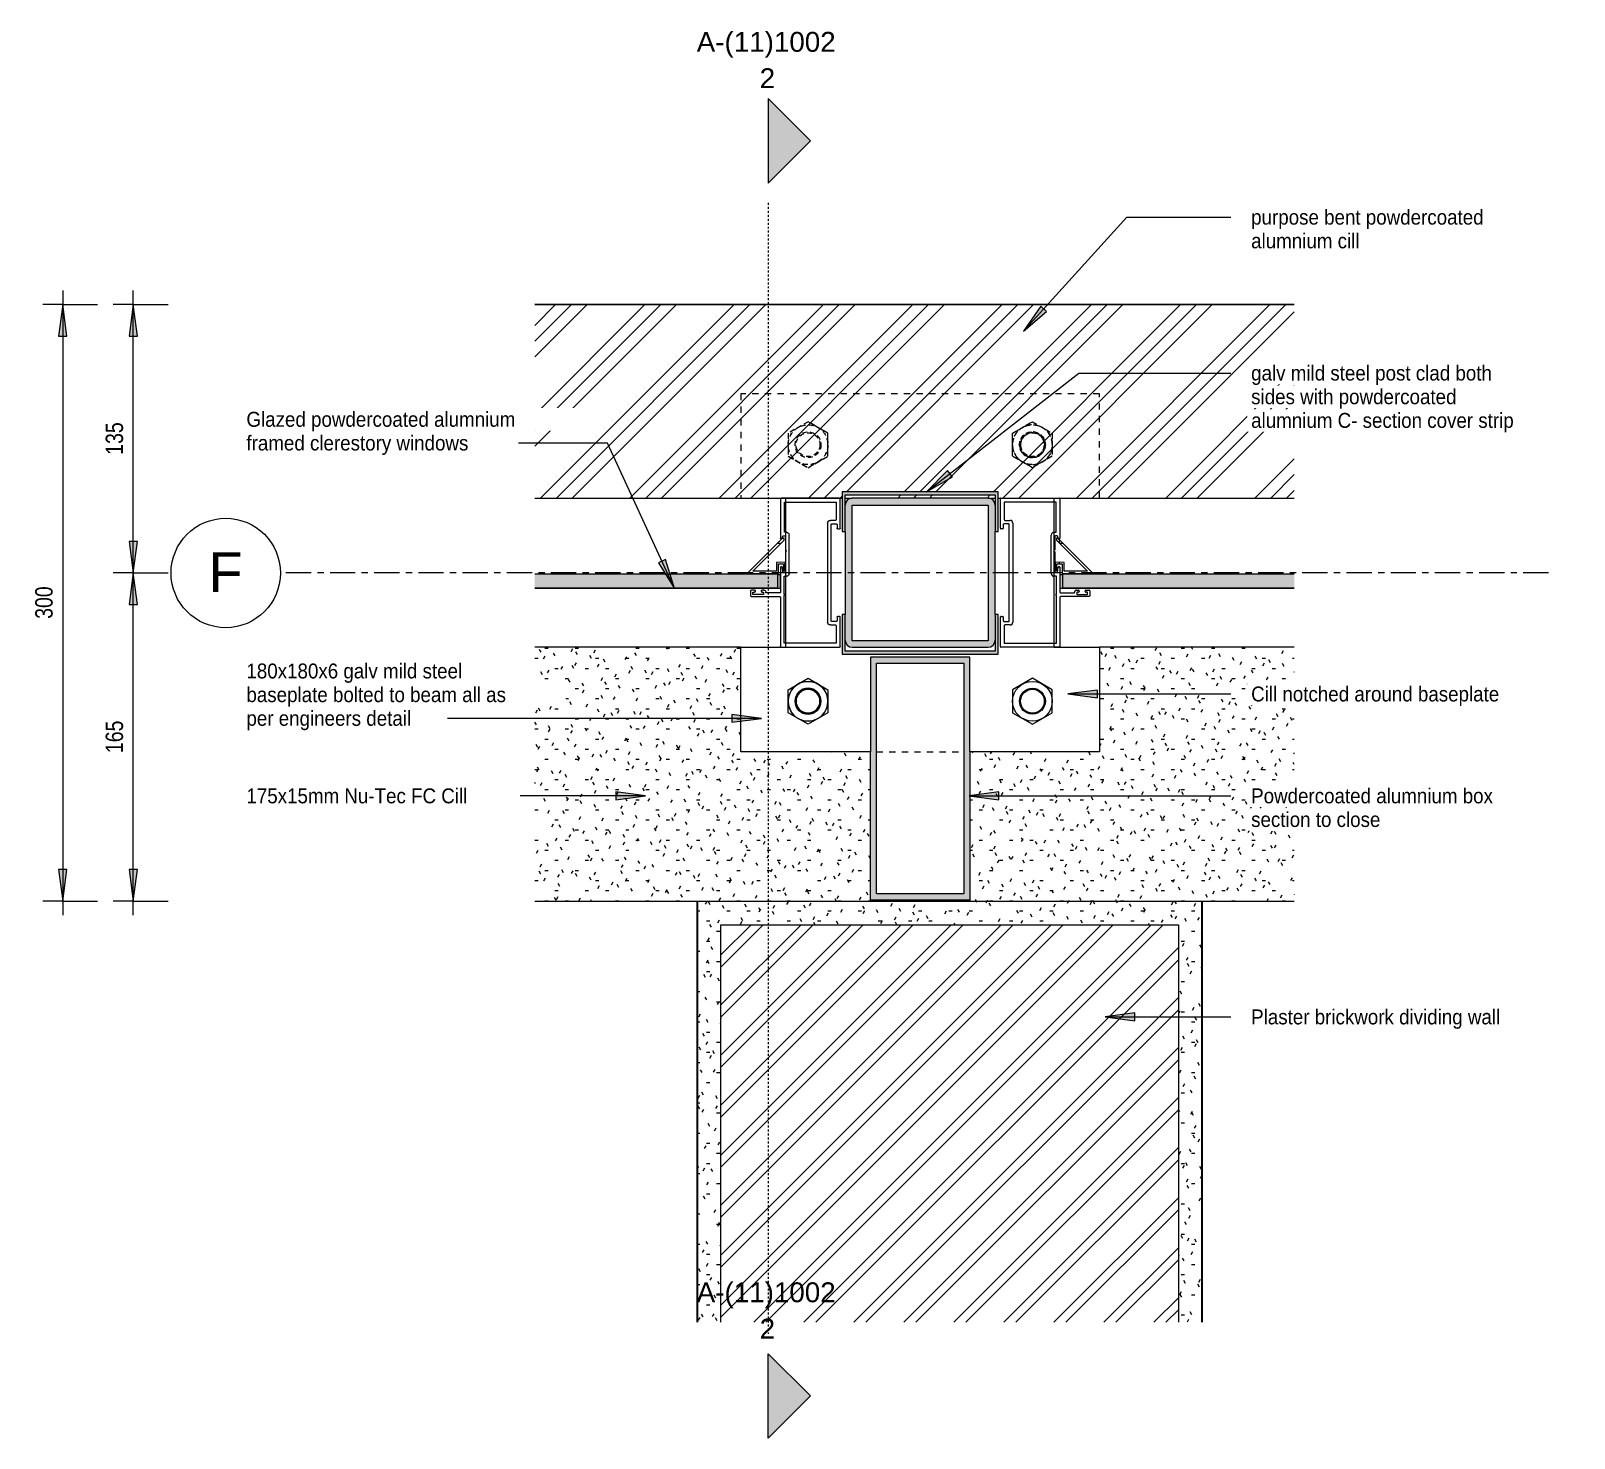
# Model space of a CAD drawing. Header units: millimetres. Extents: x -38576 to 20330, y -28812 to 13605.
# Drawn here: x 9585 to 10361, y 461 to 1169 of the extents above; entities that cross this region are included whole.
import ezdxf

# ---------------------------------------------------------------- set-up
doc = ezdxf.new("R2010")
doc.units = ezdxf.units.MM
for name, pattern in [('1000 Dashed', [2, 1, -1]), ('2_ Dash - Stage 2', [3.9688, 2.3813, -1.5875]), ('Aligning Line 1_8_', [6.35, 3.175, -3.175]), ('Grid Line', [22.225, 12.7, -3.175, 3.175, -3.175])]:
    doc.linetypes.add(name, pattern=pattern)
for name, color, linetype, lineweight in [('A-ANNO-DIMS', 211, 'Continuous', 5), ('A-ANNO-DIMS-5', 211, 'Continuous', 5), ('A-DETL-GENF', 92, 'Continuous', 5), ('A-DETL-MEDM', 33, 'Continuous', 35), ('A-DETL-THIN', 151, 'Continuous', 5), ('A-GLAZ', 151, 'Continuous', 9), ('A-GLAZ-CWMG', 51, 'Continuous', 5), ('A-WALL-PATT', 111, 'Continuous', 35), ('G-ANNO-SYMB', 111, 'Continuous', 5), ('G-ANNO-TEXT', 231, 'Continuous', 5), ('G-IMPT', 8, 'Continuous', 18), ('I-WALL', 2, 'Continuous', 9), ('S-GRID', 1, 'Continuous', 5), ('S-GRID-IDEN', 1, 'Continuous', 5)]:
    doc.layers.add(name, color=color, linetype=linetype, lineweight=lineweight)
doc.styles.add('Arial_10', font='arial.ttf', dxfattribs={"width": 0.9, "height": 7.5})
doc.styles.add('Arial_12', font='arial.ttf', dxfattribs={"width": 0.8, "height": 8.75})
doc.styles.add('Arial_14', font='arial.ttf', dxfattribs={"height": 10})
doc.styles.add('Arial_8', font='arial.ttf', dxfattribs={"height": 20})
doc.dimstyles.new('SVA_Arc_Length-1_8mm_BLUE_Arrow_1', dxfattribs={"dimscale": 304.8, "dimtxt": 8.92727, "dimasz": 0.052083, "dimexe": 0.032808, "dimexo": 0.0625, "dimgap": 0.008202, "dimtad": 1, "dimdec": 0, "dimrnd": 5, "dimzin": 0, "dimdsep": 46, "dimtxsty": 'Arial_12', "dimsah": 1, "dimcen": 0.09, "dimdle": 0.022966, "dimazin": 0, "dimtfac": 1, "dimtdec": 4, "dimtix": 1, "dimtmove": 0, "dimatfit": 3, "dimfxl": 0.057415, "dimfxlon": 1, "dimtvp": 1, "dimtfill": 1, "dimtolj": 1, "dimtzin": 0, "dimarcsym": 2})
pattern_1 = [(0, (20140.6963, 0), (20.32, 5.08), [1.676, -13.564, 1.676, -13.564, -81.28]), (0, (20140.6963, 0), (20.32, 5.08), [-30.48, 1.676, -28.804, 1.676, -13.564, -35.56]), (0, (20140.6963, 0), (20.32, 5.08), [-76.2, 1.676, -8.484, 1.676, -23.724]), (120, (20148.3163, 2.54), (-14.559409, 15.0576362), [1.676, -13.564, 1.676, -13.564, -81.28]), (120, (20148.3163, 2.54), (-14.559409, 15.0576362), [-30.48, 1.676, -28.804, 1.676, -13.564, -35.56]), (120, (20148.3163, 2.54), (-14.559409, 15.0576362), [-76.2, 1.676, -8.484, 1.676, -23.724]), (240, (20150.8563, 12.7), (-5.760591, -20.1376362), [1.676, -13.564, 1.676, -13.564, -81.28]), (240, (20150.8563, 12.7), (-5.760591, -20.1376362), [-30.48, 1.676, -28.804, 1.676, -13.564, -35.56]), (240, (20150.8563, 12.7), (-5.760591, -20.1376362), [-76.2, 1.676, -8.484, 1.676, -23.724])]

# ---------------------------------------------------------------- blocks, each defined once
blk = doc.blocks.new('Rectangular Mullion - 30x75-1463165-Clerestory - Window Plan')
at = {"layer": 'A-GLAZ-CWMG', "lineweight": 18}
for p, q in [((-10302.23, 934), (-10176.06, 934)), ((-10176.06, 934), (-10176.06, 859)), ((-10198.56, 859), (-10176.06, 859))]:
    blk.add_line(p, q, dxfattribs=at)
blk = doc.blocks.new('Rectangular Mullion - 30x75-V94-Clerestory - Window Plan')
at = {"layer": 'A-GLAZ-CWMG', "lineweight": 18}
for p, q in [((-10041.06, 859), (-10041.06, 934)), ((-10041.06, 934), (-9920.33, 934)), ((-10041.06, 859), (-10018.21, 859))]:
    blk.add_line(p, q, dxfattribs=at)
blk = doc.blocks.new('Windows 1 - Windows 1-1464804-Clerestory - Window Plan')
at = {"layer": 'A-GLAZ', "color": 135, "linetype": 'Aligning Line 1_8_', "lineweight": 18}
for p, q in [((-10018.21, 986.33), (-10198.56, 986.33)), ((-10198.56, 986.33), (-10198.56, 934)), ((-10018.21, 934), (-10018.21, 986.33)), ((-10130.39, 806.33), (-10086.39, 806.33))]:
    blk.add_line(p, q, dxfattribs=at)
blk = doc.blocks.new('Clip44 - SC15 edge Mullion_dwg-1463613-Clerestory - Window Plan')
at = {"layer": 'G-IMPT'}
for p, q in [((2410.53, 1045.52), (2410.53, 1047.22)), ((2410.53, 1040.82), (2410.53, 1041.82)), ((2410.83, 1047.52), (2413.43, 1047.52)), ((2411.23, 1045.22), (2410.83, 1045.22)), ((2410.83, 1042.12), (2411.23, 1042.12)), ((2364.23, 1002.82), (2364.23, 1032.22)), ((2364.53, 1032.52), (2384.43, 1032.52)), ((2384.73, 1032.22), (2384.73, 1031.82)), ((2398.73, 1031.82), (2398.73, 1032.22)), ((2399.03, 1032.52), (2411.63, 1032.52)), ((2411.73, 1039.82), (2411.53, 1039.82)), ((2411.93, 1032.82), (2411.93, 1039.62)), ((2414.03, 1032.52), (2438.93, 1032.52)), ((2439.23, 1032.22), (2439.23, 1002.82)), ((2402.13, 1028.12), (2382.83, 1028.12)), ((2383.23, 1031.14), (2383.23, 1030.22)), ((2384.46, 1031.52), (2383.51, 1031.44)), ((2401.46, 1031.31), (2399.01, 1031.52)), ((2401.73, 1030.22), (2401.73, 1031.01)), ((2379.43, 1002.52), (2364.53, 1002.52)), ((2375.43, 1004.82), (2375.43, 1007.42)), ((2376.83, 1008.82), (2426.63, 1008.82)), ((2377.23, 1006.72), (2377.23, 1004.32)), ((2425.93, 1007.02), (2377.53, 1007.02)), ((2377.53, 1004.02), (2379.43, 1004.02)), ((2379.73, 1003.72), (2379.73, 1002.82)), ((2423.73, 1002.82), (2423.73, 1003.72)), ((2424.03, 1004.02), (2425.93, 1004.02)), ((2438.93, 1002.52), (2424.03, 1002.52)), ((2426.23, 1004.32), (2426.23, 1006.72)), ((2428.03, 1007.42), (2428.03, 1004.82))]:
    blk.add_line(p, q, dxfattribs=at)
at = {"layer": 'G-IMPT', "flags": 128}
for points in [[(2411.53, 1041.82), (2411.53, 1041.02), (2412.73, 1041.02), (2412.73, 1046.32), (2411.53, 1046.32), (2411.53, 1045.52)], [(2413.73, 1047.22), (2413.73, 1041.32), (2413.73, 1034.99), (2413.73, 1032.82)], [(2381.43, 1029.52), (2381.43, 1030.52), (2366.23, 1030.52), (2366.23, 1004.52), (2375.13, 1004.52)], [(2383.53, 1029.92), (2390.23, 1029.92), (2390.73, 1029.42), (2391.23, 1029.92), (2401.43, 1029.92)], [(2428.33, 1004.52), (2437.23, 1004.52), (2437.23, 1030.72), (2413.23, 1030.72), (2412.83, 1030.32), (2412.43, 1030.72), (2403.53, 1030.72), (2403.53, 1029.52)]]:
    blk.add_lwpolyline(points, dxfattribs=at)
at = {"layer": 'G-IMPT'}
for centre, radius, start, end in [((2410.83, 1047.22), 0.3, 90, 180), ((2410.83, 1045.52), 0.3, 180, 270), ((2410.83, 1041.82), 0.3, 90, 180), ((2411.53, 1040.82), 1, 180, 270), ((2411.23, 1045.52), 0.3, 270, 0), ((2411.23, 1041.82), 0.3, 360, 90), ((2413.43, 1047.22), 0.3, 0, 90), ((2364.53, 1032.22), 0.3, 90, 180), ((2384.43, 1032.22), 0.3, 0, 90), ((2399.03, 1032.22), 0.3, 90, 180), ((2411.63, 1032.82), 0.3, 270, 0), ((2411.73, 1039.62), 0.2, 0, 90), ((2414.03, 1032.82), 0.3, 180, 270), ((2438.93, 1032.22), 0.3, 0, 90), ((2382.83, 1029.52), 1.4, 180, 270), ((2383.53, 1031.14), 0.3, 95, 180), ((2383.53, 1030.22), 0.3, 180, 270), ((2384.43, 1031.82), 0.3, 275, 0), ((2399.03, 1031.82), 0.3, 180, 265), ((2401.43, 1030.22), 0.3, 270, 360), ((2401.43, 1031.01), 0.3, 0, 85), ((2402.13, 1029.52), 1.4, 270, 0), ((2364.53, 1002.82), 0.3, 180, 270), ((2375.13, 1004.82), 0.3, 270, 0), ((2376.83, 1007.42), 1.4, 90, 180), ((2377.53, 1006.72), 0.3, 90, 180), ((2377.53, 1004.32), 0.3, 180, 270), ((2379.43, 1003.72), 0.3, 0, 90), ((2379.43, 1002.82), 0.3, 270, 360), ((2424.03, 1003.72), 0.3, 90, 180), ((2424.03, 1002.82), 0.3, 180, 270), ((2425.93, 1006.72), 0.3, 0, 90), ((2425.93, 1004.32), 0.3, 270, 0), ((2426.63, 1007.42), 1.4, 360, 90), ((2428.33, 1004.82), 0.3, 180, 270), ((2438.93, 1002.82), 0.3, 270, 360)]:
    blk.add_arc(centre, radius, start, end, dxfattribs=at)
blk = doc.blocks.new('Clip44 - Clip44-1463619-Clerestory - Window Plan')
at = {"layer": 'A-DETL-GENF', "lineweight": 18}
h = blk.add_hatch(dxfattribs=at)
h.set_pattern_fill('FP_38', color=256, style=0, pattern_type=2)
h.set_pattern_definition([(0, (10052.377, -888.635), (0, 25), []), (90, (10052.377, -888.635), (-25, 2e-15), [])])
h.paths.add_polyline_path([(16.32, 7.47), (30.96, 7.47), (13.26, 25.17), (12.47, 25.17), (12.47, 24.28), (28.15, 8.61), (16.32, 8.61), (16.32, 13), (11.85, 13.16), (11.85, 8.95), (12.7, 8.95), (12.7, 12.31), (15.31, 12.31), (15.31, 7.47)])
blk.add_hatch(color=256, dxfattribs=at).paths.add_polyline_path([(14.28, 0), (132.04, 0), (132.04, 0.27), (15.53, 0.27), (15.53, 6.8), (14.28, 6.8)])
for p, q in [((13.26, 25.17), (12.47, 25.17)), ((12.47, 25.17), (12.47, 24.28)), ((12.47, 24.28), (28.15, 8.61)), ((30.96, 7.47), (13.26, 25.17)), ((16.32, 13), (11.85, 13.16)), ((11.85, 13.16), (11.85, 8.95)), ((11.85, 8.95), (12.7, 8.95)), ((12.7, 8.95), (12.7, 12.31)), ((12.7, 12.31), (15.31, 12.31)), ((15.31, 12.31), (15.31, 7.47)), ((16.32, 8.61), (16.32, 13)), ((28.15, 8.61), (16.32, 8.61)), ((15.53, 6.8), (14.28, 6.8)), ((14.28, 6.8), (14.28, 0)), ((14.28, 0), (132.04, 0)), ((15.31, 7.47), (30.96, 7.47))]:
    blk.add_line(p, q, dxfattribs=at)
at = {"rotation": 270.0000000000002}
blk.add_blockref('Clip44 - SC15 edge Mullion_dwg-1463613-Clerestory - Window Plan', (-1018.24, 2409.6), dxfattribs=at)
blk = doc.blocks.new('Clip44 - Clip44-1462916-Clerestory - Window Plan')
at = {"layer": 'A-DETL-GENF', "lineweight": 18}
h = blk.add_hatch(dxfattribs=at)
h.set_pattern_fill('FP_39', color=256, style=0, pattern_type=2)
h.set_pattern_definition([(180, (-10164.398, 888.635), (-3e-15, -25), []), (270, (-10164.398, 888.635), (25, 2e-15), [])])
h.paths.add_polyline_path([(16.32, -7.47), (15.31, -7.47), (15.31, -12.31), (12.7, -12.31), (12.7, -8.95), (11.85, -8.95), (11.85, -13.16), (16.32, -13), (16.32, -8.61), (28.15, -8.61), (12.47, -24.28), (12.47, -25.17), (13.26, -25.17), (30.96, -7.47), (16.63, -7.47)])
blk.add_hatch(color=256, dxfattribs=at).paths.add_polyline_path([(15.53, 0), (14.28, 0), (14.28, -6.8), (15.53, -6.8), (15.53, -0.27), (137.83, -0.27), (137.83, 0), (42.36, 0)])
for p, q in [((137.83, 0), (14.28, 0)), ((14.28, 0), (14.28, -6.8)), ((13.26, -25.17), (30.96, -7.47)), ((14.28, -6.8), (15.53, -6.8)), ((30.96, -7.47), (15.31, -7.47)), ((15.31, -7.47), (15.31, -12.31)), ((12.7, -8.95), (11.85, -8.95)), ((11.85, -8.95), (11.85, -13.16)), ((11.85, -13.16), (16.32, -13)), ((28.15, -8.61), (12.47, -24.28)), ((12.7, -12.31), (12.7, -8.95)), ((15.31, -12.31), (12.7, -12.31)), ((16.32, -13), (16.32, -8.61)), ((16.32, -8.61), (28.15, -8.61)), ((12.47, -24.28), (12.47, -25.17)), ((12.47, -25.17), (13.26, -25.17))]:
    blk.add_line(p, q, dxfattribs=at)
at = {"extrusion": (0, 0, -1), "zscale": -1, "rotation": 90.0000000000002}
blk.add_blockref('Clip44 - SC15 edge Mullion_dwg-1463613-Clerestory - Window Plan', (1018.24, -2409.6), dxfattribs=at)
blk = doc.blocks.new('Nut _Repeating_ - Nut_dwg-372501-Clerestory - Window Plan')
at = {"layer": 'A-DETL-GENF', "color": 253, "linetype": '2_ Dash - Stage 2', "lineweight": 18, "flags": 128}
blk.add_lwpolyline([(2594.22, 1324.34), (2588.45, 1314.34), (2594.22, 1304.34), (2605.77, 1304.34), (2611.54, 1314.34), (2605.77, 1324.34)], close=True, dxfattribs=at)
at = {"layer": 'A-DETL-GENF', "color": 253, "linetype": '2_ Dash - Stage 2', "lineweight": 18}
for radius in [10, 6.5, 6]:
    blk.add_circle((2600, 1314.34), radius, dxfattribs=at)
blk = doc.blocks.new('Nut _Repeating_ - Nut-372884-Clerestory - Window Plan')
at = {"layer": 'A-DETL-GENF', "color": 253, "linetype": '2_ Dash - Stage 2', "lineweight": 18}
for p, q in [((10, 11.55), (0, 5.77)), ((20, 5.77), (10, 11.55)), ((0, 5.77), (0, -5.77)), ((20, -5.77), (20, 5.77)), ((0, -5.77), (10, -11.55)), ((10, -11.55), (20, -5.77))]:
    blk.add_line(p, q, dxfattribs=at)
for radius in [10, 6.5, 6]:
    blk.add_circle((10, 0), radius, dxfattribs=at)
at = {"rotation": 329.9999999998169}
blk.add_blockref('Nut _Repeating_ - Nut_dwg-372501-Clerestory - Window Plan', (-2898.83, 161.74), dxfattribs=at)
blk = doc.blocks.new('Nut _Repeating_ - Nut-1474026-Clerestory - Window Plan')
at = {"layer": 'A-DETL-GENF', "color": 253, "linetype": '2_ Dash - Stage 2', "lineweight": 18}
for p, q in [((0, 5.77), (10, 11.55)), ((10, 11.55), (20, 5.77)), ((0, -5.77), (0, 5.77)), ((20, 5.77), (20, -5.77)), ((10, -11.55), (0, -5.77)), ((20, -5.77), (10, -11.55))]:
    blk.add_line(p, q, dxfattribs=at)
for radius in [10, 6.5, 6]:
    blk.add_circle((10, 0), radius, dxfattribs=at)
at = {"extrusion": (0, 0, -1), "zscale": -1, "rotation": 149.9999999998168}
blk.add_blockref('Nut _Repeating_ - Nut_dwg-372501-Clerestory - Window Plan', (2898.83, -161.74), dxfattribs=at)
blk = doc.blocks.new('Nut _Repeating_ - Nut_dwg-V95-Clerestory - Window Plan')
at = {"layer": 'A-DETL-GENF', "lineweight": 18, "flags": 128}
blk.add_lwpolyline([(2594.22, 1324.34), (2588.45, 1314.34), (2594.22, 1304.34), (2605.77, 1304.34), (2611.54, 1314.34), (2605.77, 1324.34)], close=True, dxfattribs=at)
at = {"layer": 'A-DETL-GENF', "lineweight": 18}
for radius in [10, 6.5, 6]:
    blk.add_circle((2600, 1314.34), radius, dxfattribs=at)
blk = doc.blocks.new('Nut _Repeating_ - Nut-V96-Clerestory - Window Plan')
at = {"layer": 'A-DETL-GENF', "lineweight": 18}
for p, q in [((0, 5.77), (10, 11.55)), ((10, 11.55), (20, 5.77)), ((0, -5.77), (0, 5.77)), ((20, 5.77), (20, -5.77)), ((10, -11.55), (0, -5.77)), ((20, -5.77), (10, -11.55))]:
    blk.add_line(p, q, dxfattribs=at)
for radius in [10, 6.5, 6]:
    blk.add_circle((10, 0), radius, dxfattribs=at)
at = {"extrusion": (0, 0, -1), "zscale": -1, "rotation": 149.9999999998168}
blk.add_blockref('Nut _Repeating_ - Nut_dwg-V95-Clerestory - Window Plan', (2898.83, -161.74), dxfattribs=at)
blk = doc.blocks.new('Nut _Repeating_ - Nut-V97-Clerestory - Window Plan')
at = {"layer": 'A-DETL-GENF', "lineweight": 18}
for p, q in [((10, 11.55), (0, 5.77)), ((20, 5.77), (10, 11.55)), ((0, 5.77), (0, -5.77)), ((20, -5.77), (20, 5.77)), ((0, -5.77), (10, -11.55)), ((10, -11.55), (20, -5.77))]:
    blk.add_line(p, q, dxfattribs=at)
for radius in [10, 6.5, 6]:
    blk.add_circle((10, 0), radius, dxfattribs=at)
at = {"rotation": 329.9999999998169}
blk.add_blockref('Nut _Repeating_ - Nut_dwg-V95-Clerestory - Window Plan', (-2898.83, 161.74), dxfattribs=at)
blk = doc.blocks.new('Grid - M_Grid Head - Circle-13408-Clerestory - Window Plan')
at = {"layer": 'S-GRID-IDEN'}
blk.add_circle((0, 0), 5.5, dxfattribs=at)
blk = doc.blocks.new('Section - SVA_Section Head - Tri Solid-15386-Clerestory - Window Plan')
at = {"layer": 'G-ANNO-SYMB'}
blk.add_hatch(color=256, dxfattribs=at).paths.add_polyline_path([(-10.48, 0), (-6.24, 4.24), (-1.99, 0)])
for p, q in [((-6.24, 4.24), (-10.48, 0)), ((-1.99, 0), (-6.24, 4.24)), ((-10.48, 0), (-1.99, 0))]:
    blk.add_line(p, q, dxfattribs=at)
blk = doc.blocks.new('DIMBLOCK163-Clerestory - Window Plan')
at = {"layer": 'A-ANNO-DIMS-5', "lineweight": 25}
for points in [[(9636.55, 1031.33), (9634.46, 1015.45), (9638.64, 1015.45)], [(9636.55, 896.33), (9638.64, 912.2), (9634.46, 912.2)]]:
    blk.add_hatch(color=256, dxfattribs=at).paths.add_polyline_path(points)
at = {"layer": 'A-ANNO-DIMS-5'}
for p, q in [((9636.55, 889.33), (9636.55, 1038.33)), ((9636.55, 1031.33), (9626.55, 1031.33)), ((9636.55, 1031.33), (9654.05, 1031.33)), ((9636.55, 896.33), (9626.55, 896.33)), ((9636.55, 896.33), (9654.05, 896.33))]:
    blk.add_line(p, q, dxfattribs=at)
at = {"layer": 'A-ANNO-DIMS-5', "lineweight": 25}
for p, q in [((9636.55, 1031.33), (9634.46, 1015.45)), ((9638.64, 1015.45), (9636.55, 1031.33)), ((9634.46, 1015.45), (9638.64, 1015.45)), ((9638.64, 912.2), (9634.46, 912.2)), ((9634.46, 912.2), (9636.55, 896.33)), ((9636.55, 896.33), (9638.64, 912.2))]:
    blk.add_line(p, q, dxfattribs=at)
at = {"layer": 'A-ANNO-DIMS-5', "color": 0, "insert": (9622.69, 955.79), "char_height": 8.75, "width": 19.2829, "attachment_point": 1, "rotation": 90, "line_spacing_factor": 0.941778, "style": 'Arial_12', "bg_fill": 3, "box_fill_scale": 1.25, "bg_fill_color": 256, "bg_fill_true_color": 13158600, "bg_fill_transparency": 0}
blk.add_mtext('135', dxfattribs=at)
blk = doc.blocks.new('DIMBLOCK164-Clerestory - Window Plan')
at = {"layer": 'A-ANNO-DIMS-5', "lineweight": 25}
for points in [[(9601.13, 1031.33), (9599.04, 1015.45), (9603.22, 1015.45)], [(9601.13, 731.33), (9603.22, 747.2), (9599.04, 747.2)]]:
    blk.add_hatch(color=256, dxfattribs=at).paths.add_polyline_path(points)
at = {"layer": 'A-ANNO-DIMS-5'}
for p, q in [((9601.13, 1038.33), (9601.13, 724.33)), ((9601.13, 1031.33), (9591.13, 1031.33)), ((9601.13, 1031.33), (9618.63, 1031.33)), ((9601.13, 731.33), (9591.13, 731.33)), ((9601.13, 731.33), (9618.63, 731.33))]:
    blk.add_line(p, q, dxfattribs=at)
at = {"layer": 'A-ANNO-DIMS-5', "lineweight": 25}
for p, q in [((9601.13, 1031.33), (9599.04, 1015.45)), ((9603.22, 1015.45), (9601.13, 1031.33)), ((9599.04, 1015.45), (9603.22, 1015.45)), ((9603.22, 747.2), (9599.04, 747.2)), ((9599.04, 747.2), (9601.13, 731.33)), ((9601.13, 731.33), (9603.22, 747.2))]:
    blk.add_line(p, q, dxfattribs=at)
at = {"layer": 'A-ANNO-DIMS-5', "color": 0, "insert": (9587.27, 873.29), "char_height": 8.75, "width": 19.2829, "attachment_point": 1, "rotation": 90, "line_spacing_factor": 0.941778, "style": 'Arial_12', "bg_fill": 3, "box_fill_scale": 1.25, "bg_fill_color": 256, "bg_fill_true_color": 13158600, "bg_fill_transparency": 0}
blk.add_mtext('300', dxfattribs=at)
blk = doc.blocks.new('DIMBLOCK165-Clerestory - Window Plan')
at = {"layer": 'A-ANNO-DIMS-5', "lineweight": 25}
for points in [[(9636.55, 896.33), (9634.46, 880.45), (9638.64, 880.45)], [(9636.55, 731.33), (9638.64, 747.2), (9634.46, 747.2)]]:
    blk.add_hatch(color=256, dxfattribs=at).paths.add_polyline_path(points)
at = {"layer": 'A-ANNO-DIMS-5'}
for p, q in [((9636.55, 724.33), (9636.55, 903.33)), ((9636.55, 896.33), (9626.55, 896.33)), ((9636.55, 896.33), (9654.05, 896.33)), ((9636.55, 731.33), (9626.55, 731.33)), ((9636.55, 731.33), (9654.05, 731.33))]:
    blk.add_line(p, q, dxfattribs=at)
at = {"layer": 'A-ANNO-DIMS-5', "lineweight": 25}
for p, q in [((9636.55, 896.33), (9634.46, 880.45)), ((9638.64, 880.45), (9636.55, 896.33)), ((9634.46, 880.45), (9638.64, 880.45)), ((9638.64, 747.2), (9634.46, 747.2)), ((9634.46, 747.2), (9636.55, 731.33)), ((9636.55, 731.33), (9638.64, 747.2))]:
    blk.add_line(p, q, dxfattribs=at)
at = {"layer": 'A-ANNO-DIMS-5', "color": 0, "insert": (9622.69, 805.79), "char_height": 8.75, "width": 19.2829, "attachment_point": 1, "rotation": 90, "line_spacing_factor": 0.941778, "style": 'Arial_12', "bg_fill": 3, "box_fill_scale": 1.25, "bg_fill_color": 256, "bg_fill_true_color": 13158600, "bg_fill_transparency": 0}
blk.add_mtext('165', dxfattribs=at)

msp = doc.modelspace()

# ---------------------------------------------------------------- hatches: boundary and pattern name
at = {"layer": 'A-DETL-GENF', "lineweight": 18}
h = msp.add_hatch(dxfattribs=at)
h.set_pattern_fill('FP_36', color=10, style=0, pattern_type=2)
h.set_pattern_definition([(45, (20140.696, 0), (-22.45064, 22.45064), []), (45, (20148.633, 0), (0, 44.90128), []), (45, (20132.76, 0), (0, 44.90128), [])])
h.paths.add_polyline_path([(10099.63, 934), (10220.36, 934), (10220.36, 1031.33), (9838.47, 1031.33), (9838.47, 934), (9993.03, 934), (9993.03, 937.17), (10071.58, 937.17), (10071.58, 934)])
h.paths.add_polyline_path([(9998.13, 934), (10069.98, 934), (10069.98, 935.57), (9994.63, 935.57), (9994.63, 934), (9997.23, 934)])
for color, points in [(11, [(9993.03, 917.17), (9994.63, 917.17), (9994.63, 935.57), (10069.98, 935.57), (10069.98, 917.17), (10071.58, 917.17), (10071.58, 937.17), (9993.03, 937.17), (9993.03, 930.5)]), (142, [(9933.94, 888.9), (9960.76, 888.9), (9960.76, 895.7), (9838.47, 895.7), (9838.47, 888.9)]), (142, [(10103.85, 888.9), (10220.36, 888.9), (10220.36, 895.7), (10103.85, 895.7), (10103.85, 895.43)]), (11, [(10069.86, 855.49), (10071.58, 855.49), (10071.58, 875.49), (10069.98, 875.49), (10069.98, 857.09), (9994.63, 857.09), (9994.63, 875.49), (9993.03, 875.49), (9993.03, 855.49), (10069.52, 855.49)])]:
    msp.add_hatch(color=color, dxfattribs=at).paths.add_polyline_path(points)
h = msp.add_hatch(color=5, dxfattribs=at)
h.paths.add_polyline_path([(10066.48, 859), (10067.39, 859.12), (10068.23, 859.47), (10068.96, 860.03), (10069.52, 860.75), (10069.86, 861.6), (10069.98, 862.5), (10069.98, 930.5), (10069.86, 931.41), (10069.45, 932.34), (10068.96, 932.98), (10068.23, 933.53), (10067.39, 933.88), (10066.48, 934), (9998.13, 934), (9997.23, 933.88), (9996.38, 933.53), (9995.66, 932.98), (9995.1, 932.25), (9994.75, 931.41), (9994.63, 930.5), (9994.63, 862.5), (9994.75, 861.6), (9995.1, 860.75), (9995.66, 860.03), (9996.38, 859.47), (9997.23, 859.12), (9998.13, 859), (10029.41, 859)])
h.paths.add_polyline_path([(10066.48, 862.29), (9998.13, 862.29), (9998.13, 930.5), (10066.48, 930.5), (10066.48, 862.5)])
h = msp.add_hatch(dxfattribs=at)
h.set_pattern_fill('FP_37', color=135, style=0, pattern_type=2)
h.set_pattern_definition(pattern_1)
h.paths.add_polyline_path([(9920.13, 731.33), (10007.31, 731.33), (10007.31, 806.33), (9942.13, 806.33), (9942.13, 859), (9838.47, 859), (9838.47, 731.33), (9903.53, 731.33)])
h = msp.add_hatch(color=11, dxfattribs=at)
h.paths.add_polyline_path([(10047.13, 732), (10057.31, 732), (10057.31, 854), (10007.31, 854), (10007.31, 732), (10010.31, 732)])
h.paths.add_polyline_path([(10010.31, 735), (10010.31, 851), (10054.31, 851), (10054.31, 735), (10047.13, 735)])
h = msp.add_hatch(dxfattribs=at)
h.set_pattern_fill('FP_37', color=135, style=0, pattern_type=2)
h.set_pattern_definition(pattern_1)
h.paths.add_polyline_path([(10174.13, 731.33), (10220.36, 731.33), (10220.36, 859), (10122.48, 859), (10122.48, 806.33), (10057.31, 806.33), (10057.33, 731.33), (10162.13, 731.33)])
h = msp.add_hatch(dxfattribs=at)
h.set_pattern_fill('FP_37', color=250, style=0, pattern_type=2)
h.set_pattern_definition(pattern_1)
h.paths.add_polyline_path([(10162.13, 519.56), (10174.13, 519.56), (10174.13, 731.33), (9920.13, 731.33), (9920.13, 519.56), (9932.13, 519.56), (9932.13, 719.33), (10162.13, 719.33), (10162.13, 560.21)])
at = {"layer": 'A-WALL-PATT', "lineweight": 18}
h = msp.add_hatch(dxfattribs=at)
h.set_pattern_fill('FP_35', color=256, style=0, pattern_type=2)
h.set_pattern_definition([(45, (20140.696, 0), (-12.57236, 12.57236), []), (45, (20140.696, 19.05), (-12.57236, 12.57236), [])])
h.paths.add_polyline_path([(9962.37, 519.56), (10162.13, 519.56), (10162.13, 719.33), (9932.13, 719.33), (9932.13, 519.56)])
at = {"layer": 'G-ANNO-TEXT'}
for points in [[(10084.31, 1017.97), (10095.85, 1027.76), (10092.92, 1030.41)], [(10035.49, 937.07), (10048.52, 944.74), (10046.09, 947.86)], [(9908.71, 888.59), (9904.23, 903.04), (9900.64, 901.39)], [(10106.47, 835.48), (10121.47, 833.51), (10121.47, 837.46)], [(9952.51, 823.24), (9937.51, 825.21), (9937.51, 821.26)], [(9894.22, 784.26), (9879.22, 786.24), (9879.22, 782.29)], [(10056.88, 784.26), (10071.88, 782.29), (10071.88, 786.24)], [(10125.24, 673.1), (10140.24, 671.13), (10140.24, 675.08)]]:
    msp.add_hatch(color=7, dxfattribs=at).paths.add_polyline_path(points)

# ---------------------------------------------------------------- linework, layer by layer
at = {"layer": 'A-DETL-MEDM'}
for p, q in [((9920.13, 731.33), (9920.13, 519.56)), ((10057.31, 731.33), (10007.31, 731.33)), ((10174.13, 519.56), (10174.13, 731.33))]:
    msp.add_line(p, q, dxfattribs=at)
at = {"layer": 'A-DETL-THIN', "lineweight": 18}
for p, q in [((10220.36, 1031.33), (9838.47, 1031.33)), ((9838.47, 934), (9993.03, 934)), ((10030.24, 937.17), (9993.03, 937.17)), ((9993.03, 937.17), (9993.03, 917.17)), ((9994.63, 935.57), (10030.24, 935.57)), ((9994.63, 917.17), (9994.63, 935.57)), ((9994.63, 934), (9998.13, 934)), ((10066.48, 934), (9998.13, 934)), ((10071.58, 937.17), (10030.24, 937.17)), ((10030.24, 935.57), (10069.98, 935.57)), ((10066.48, 934), (10069.98, 934)), ((10069.98, 935.57), (10069.98, 917.17)), ((10071.58, 917.17), (10071.58, 937.17)), ((10071.58, 934), (10220.36, 934)), ((9998.13, 862.29), (9998.13, 930.5)), ((9998.13, 930.5), (10066.48, 930.5)), ((10066.48, 930.5), (10066.48, 862.29)), ((9993.03, 917.17), (9994.63, 917.17)), ((9994.63, 917.17), (9994.63, 875.49)), ((10069.98, 875.49), (10069.98, 917.17)), ((10069.98, 917.17), (10071.58, 917.17)), ((9960.76, 895.7), (9838.47, 895.7)), ((9960.76, 888.9), (9960.76, 895.7)), ((10103.85, 895.7), (10103.85, 888.9)), ((10220.36, 895.7), (10103.85, 895.7)), ((9838.47, 888.9), (9960.76, 888.9)), ((10103.85, 888.9), (10220.36, 888.9)), ((9994.63, 875.49), (9993.03, 875.49)), ((9993.03, 875.49), (9993.03, 855.49)), ((9994.63, 857.09), (9994.63, 875.49)), ((10071.58, 875.49), (10069.98, 875.49)), ((10069.98, 875.49), (10069.98, 857.09)), ((10071.58, 855.49), (10071.58, 875.49)), ((10066.48, 862.29), (9998.13, 862.29)), ((9942.13, 859), (9838.47, 859)), ((9942.13, 806.33), (9942.13, 859)), ((9993.03, 855.49), (10030.24, 855.49)), ((10030.24, 857.09), (9994.63, 857.09)), ((9998.13, 859), (10066.48, 859)), ((10057.31, 854), (10007.31, 854)), ((10007.31, 854), (10007.31, 806.33)), ((10069.98, 857.09), (10030.24, 857.09)), ((10030.24, 855.49), (10071.58, 855.49)), ((10057.31, 806.33), (10057.31, 854)), ((10122.48, 859), (10122.48, 806.33)), ((10220.36, 859), (10122.48, 859)), ((10010.31, 735), (10010.31, 851)), ((10010.31, 851), (10054.31, 851)), ((10054.31, 851), (10054.31, 735)), ((10007.31, 806.33), (9942.13, 806.33)), ((10007.31, 731.33), (10007.31, 806.33)), ((10122.48, 806.33), (10057.31, 806.33)), ((10057.31, 806.33), (10057.31, 731.33)), ((9838.47, 731.33), (10007.31, 731.33)), ((10007.31, 732), (10057.31, 732)), ((10054.31, 735), (10010.31, 735)), ((10057.31, 731.33), (10220.36, 731.33)), ((9932.13, 519.56), (9932.13, 719.33)), ((9932.13, 719.33), (10162.13, 719.33)), ((10162.13, 719.33), (10162.13, 519.56))]:
    msp.add_line(p, q, dxfattribs=at)
for centre, start, end in [((9998.13, 930.5), 90, 180), ((10066.48, 930.5), 360, 90), ((9998.13, 862.5), 180, 270), ((10066.48, 862.5), 270, 0)]:
    msp.add_arc(centre, 3.5, start, end, dxfattribs=at)
at = {"layer": 'G-ANNO-SYMB', "linetype": '1000 Dashed'}
msp.add_line((9955.9, 1082.46), (9955.9, 513.71), dxfattribs=at)
at = {"layer": 'G-ANNO-TEXT', "color": 7}
for p, q in [((10084.31, 1017.97), (10136.21, 1075.24)), ((10136.21, 1075.24), (10188.57, 1075.24)), ((10092.92, 1030.41), (10084.31, 1017.97)), ((10084.31, 1017.97), (10095.85, 1027.76)), ((10095.85, 1027.76), (10092.92, 1030.41)), ((10035.49, 937.07), (10112.03, 996.86)), ((10112.03, 996.86), (10188.57, 996.86)), ((9841.34, 961.68), (9814.96, 961.68)), ((9875.03, 961.68), (9841.34, 961.68)), ((9908.71, 888.59), (9875.03, 961.68)), ((10046.09, 947.86), (10035.49, 937.07)), ((10048.52, 944.74), (10046.09, 947.86)), ((10035.49, 937.07), (10048.52, 944.74)), ((9904.23, 903.04), (9900.64, 901.39)), ((9900.64, 901.39), (9908.71, 888.59)), ((9908.71, 888.59), (9904.23, 903.04)), ((10121.47, 837.46), (10106.47, 835.48)), ((10106.47, 835.48), (10121.47, 833.51)), ((10106.47, 835.48), (10188.57, 835.48)), ((10121.47, 833.51), (10121.47, 837.46)), ((9841.34, 823.24), (9785.5, 823.24)), ((9952.51, 823.24), (9841.34, 823.24)), ((9952.51, 823.24), (9937.51, 825.21)), ((9937.51, 825.21), (9937.51, 821.26)), ((9937.51, 821.26), (9952.51, 823.24)), ((9815.87, 784.26), (9815.56, 784.26)), ((9894.22, 784.26), (9815.87, 784.26)), ((9894.22, 784.26), (9879.22, 786.24)), ((9879.22, 786.24), (9879.22, 782.29)), ((9879.22, 782.29), (9894.22, 784.26)), ((10071.88, 786.24), (10056.88, 784.26)), ((10056.88, 784.26), (10071.88, 782.29)), ((10056.88, 784.26), (10188.57, 784.26)), ((10071.88, 782.29), (10071.88, 786.24)), ((10140.24, 675.08), (10125.24, 673.1)), ((10125.24, 673.1), (10140.24, 671.13)), ((10125.24, 673.1), (10188.57, 673.1)), ((10140.24, 671.13), (10140.24, 675.08))]:
    msp.add_line(p, q, dxfattribs=at)
at = {"layer": 'I-WALL', "lineweight": 25}
msp.add_line((9838.47, 1031.33), (10220.36, 1031.33), dxfattribs=at)
at = {"layer": 'S-GRID', "linetype": 'Grid Line'}
msp.add_line((10348.29, 896.33), (9710.57, 896.33), dxfattribs=at)

# ---------------------------------------------------------------- block references
at = {"layer": 'A-DETL-GENF', "color": 253, "linetype": '2_ Dash - Stage 2', "lineweight": 18}
msp.add_blockref('Nut _Repeating_ - Nut-372884-Clerestory - Window Plan', (9965.88, 960.83), dxfattribs=at)
at = {"layer": 'A-DETL-GENF', "color": 253, "linetype": '2_ Dash - Stage 2', "lineweight": 18, "rotation": 180}
msp.add_blockref('Nut _Repeating_ - Nut-1474026-Clerestory - Window Plan', (10098.73, 960.83), dxfattribs=at)
at = {"layer": 'A-DETL-GENF', "lineweight": 18, "rotation": 180}
for name, p in [('Clip44 - Clip44-1462916-Clerestory - Window Plan', (9976.3, 888.63)), ('Nut _Repeating_ - Nut-V97-Clerestory - Window Plan', (10098.73, 831.83))]:
    msp.add_blockref(name, p, dxfattribs=at)
at = {"layer": 'A-DETL-GENF', "lineweight": 18}
for name, p in [('Clip44 - Clip44-1463619-Clerestory - Window Plan', (10088.32, 888.63)), ('Nut _Repeating_ - Nut-V96-Clerestory - Window Plan', (9965.88, 831.83))]:
    msp.add_blockref(name, p, dxfattribs=at)
at = {"layer": 'A-GLAZ', "color": 135, "linetype": 'Aligning Line 1_8_', "lineweight": 18}
msp.add_blockref('Windows 1 - Windows 1-1464804-Clerestory - Window Plan', (20140.7, 0), dxfattribs=at)
at = {"layer": 'A-GLAZ-CWMG', "lineweight": 18}
for name in ['Rectangular Mullion - 30x75-1463165-Clerestory - Window Plan', 'Rectangular Mullion - 30x75-V94-Clerestory - Window Plan']:
    msp.add_blockref(name, (20140.7, 0), dxfattribs=at)
at = {"layer": 'G-ANNO-SYMB', "xscale": 4.999999999999998, "yscale": 4.999999999999998, "zscale": 4.999999999999998, "rotation": 269.9999999999996}
msp.add_blockref('Section - SVA_Section Head - Tri Solid-15386-Clerestory - Window Plan', (9955.9, 1082.46), dxfattribs=at)
at = {"layer": 'G-ANNO-SYMB', "extrusion": (0, 0, -1), "xscale": 4.999999999999998, "yscale": 4.999999999999998, "zscale": 4.999999999999998, "rotation": 90.00000000000053}
msp.add_blockref('Section - SVA_Section Head - Tri Solid-15386-Clerestory - Window Plan', (-9955.9, 513.71), dxfattribs=at)
at = {"layer": 'S-GRID-IDEN', "xscale": 4.999999999999998, "yscale": 4.999999999999998, "zscale": 4.999999999999998, "rotation": 89.99999999999991}
msp.add_blockref('Grid - M_Grid Head - Circle-13408-Clerestory - Window Plan', (9683.07, 896.33), dxfattribs=at)

# ---------------------------------------------------------------- texts
at = {"layer": 'G-ANNO-SYMB', "char_height": 10, "attachment_point": 1, "style": 'Arial_14'}
for s, insert, width in [('A-(11)1002', (9919.92, 1168.39), 86.1814), ('2', (9951.58, 1150.12), 9.6202), ('A-(11)1002', (9919.92, 539.63), 86.1814), ('2', (9951.58, 521.36), 9.6202)]:
    msp.add_mtext(s, dxfattribs=dict(at, insert=insert, width=width))
at = {"layer": 'G-ANNO-TEXT', "color": 7, "char_height": 7.5, "attachment_point": 1, "style": 'Arial_10', "bg_fill": 3, "box_fill_scale": 1.25, "bg_fill_color": 256, "bg_fill_true_color": 13158600, "bg_fill_transparency": 0}
for s, insert, width in [('purpose bent powdercoated ', (10198.73, 1078.99), 142.8607), ('180x180x6 galv mild steel ', (9693.48, 850.8), 133.481), ('Plaster brickwork dividing wall', (10198.73, 676.85), 150.7974)]:
    msp.add_mtext(s, dxfattribs=dict(at, insert=insert, width=width))

# ---------------------------------------------------------------- next in the draw order: texts
for s, insert, width in [('alumnium cill', (10198.73, 1067.08), 66.7405), ('galv mild steel post clad both ', (10198.73, 1000.61), 148.2721), ('Glazed powdercoated alumnium ', (9693.48, 977.34), 165.5886), ('baseplate bolted to beam all as ', (9693.48, 838.89), 158.7341), ('Cill notched around baseplate', (10198.73, 839.23), 149.7151), ('175x15mm Nu-Tec FC Cill', (9693.48, 788.01), 135.6455), ('Powdercoated alumnium box ', (10198.73, 788.01), 148.9936)]:
    msp.add_mtext(s, dxfattribs=dict(at, insert=insert, width=width))
at = {"layer": 'S-GRID-IDEN', "insert": (9674.43, 906.73), "char_height": 20, "width": 20.8439, "attachment_point": 1, "style": 'Arial_8', "bg_fill": 3, "box_fill_scale": 1.25, "bg_fill_color": 256, "bg_fill_true_color": 13158600, "bg_fill_transparency": 0}
msp.add_mtext('F', dxfattribs=at)

# ---------------------------------------------------------------- next in the draw order: dimensions: what is measured, and where the dimension line sits
at = {"layer": 'A-ANNO-DIMS'}
dim = msp.add_linear_dim(base=(9636.55, 1031.33), p1=(9654.05, 896.33), p2=(9654.05, 1031.33), angle=90, dimstyle='SVA_Arc_Length-1_8mm_BLUE_Arrow_1', override={"dimpost": '<>', "dimfxl": 135}, dxfattribs=at)
dim.commit()
dim.dimension.update_dxf_attribs({"geometry": 'DIMBLOCK163-Clerestory - Window Plan', "text_midpoint": (9629.58, 963.83)})

# ---------------------------------------------------------------- next in the draw order: texts
at = {"layer": 'G-ANNO-TEXT', "color": 7, "char_height": 7.5, "attachment_point": 1, "style": 'Arial_10', "bg_fill": 3, "box_fill_scale": 1.25, "bg_fill_color": 256, "bg_fill_true_color": 13158600, "bg_fill_transparency": 0}
for s, insert, width in [('sides with powdercoated ', (10198.73, 988.7), 126.9873), ('framed clerestory windows', (9693.48, 965.43), 134.924), ('per engineers detail', (9693.48, 826.99), 99.2088), ('section to close', (10198.73, 776.11), 78.2848)]:
    msp.add_mtext(s, dxfattribs=dict(at, insert=insert, width=width))

# ---------------------------------------------------------------- next in the draw order: dimensions: what is measured, and where the dimension line sits
at = {"layer": 'A-ANNO-DIMS'}
dim = msp.add_linear_dim(base=(9601.13, 731.33), p1=(9618.63, 1031.33), p2=(9618.63, 731.33), angle=90, dimstyle='SVA_Arc_Length-1_8mm_BLUE_Arrow_1', override={"dimpost": '<>', "dimfxl": 300}, dxfattribs=at)
dim.commit()
dim.dimension.update_dxf_attribs({"geometry": 'DIMBLOCK164-Clerestory - Window Plan', "text_midpoint": (9594.16, 881.33)})

# ---------------------------------------------------------------- next in the draw order: texts
at = {"layer": 'G-ANNO-TEXT', "color": 7, "insert": (10198.73, 976.8), "char_height": 7.5, "width": 160.5379, "attachment_point": 1, "style": 'Arial_10', "bg_fill": 3, "box_fill_scale": 1.25, "bg_fill_color": 256, "bg_fill_true_color": 13158600, "bg_fill_transparency": 0}
msp.add_mtext('alumnium C- section cover strip', dxfattribs=at)

# ---------------------------------------------------------------- next in the draw order: dimensions: what is measured, and where the dimension line sits
at = {"layer": 'A-ANNO-DIMS'}
dim = msp.add_linear_dim(base=(9636.55, 896.33), p1=(9654.05, 731.33), p2=(9654.05, 896.33), angle=90, dimstyle='SVA_Arc_Length-1_8mm_BLUE_Arrow_1', override={"dimpost": '<>', "dimfxl": 165}, dxfattribs=at)
dim.commit()
dim.dimension.update_dxf_attribs({"geometry": 'DIMBLOCK165-Clerestory - Window Plan', "text_midpoint": (9629.58, 813.83)})

doc.saveas('drawing.dxf')
